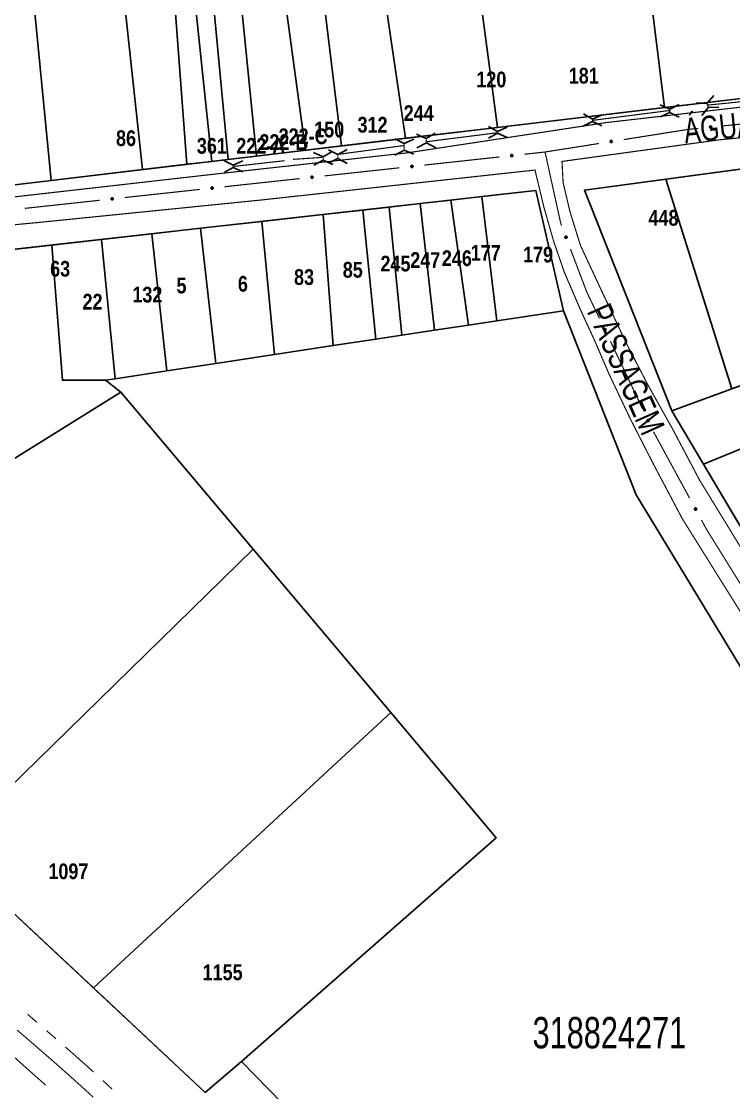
# Model space of a CAD drawing. Extents: x 203591 to 208218, y 4854879 to 4857795.
# Drawn here: x 204374.2 to 204487.6, y 4855585.4 to 4855756 of the extents above; entities that cross this region are included whole.
import ezdxf
from ezdxf.enums import TextEntityAlignment as Align

# ---------------------------------------------------------------- set-up
doc = ezdxf.new("R2010")
doc.units = 0
doc.header["$LTSCALE"] = 1.5
doc.header["$MEASUREMENT"] = 0
for name, pattern in [('PHANTOMX2', [5, 2.5, -0.5, 0.5, -0.5, 0.5, -0.5]), ('TRACO_05', [11, 7, -1, 0.5, -1, 0.5, -1]), ('TRACO_25', [8, 3, -1, 1, -1, 1, -1])]:
    doc.linetypes.add(name, pattern=pattern)
for name, color, linetype in [('CD-MALHA-LOTES', 40, 'CONTINUOUS'), ('CD_TXT_QUADRA', 7, 'CONTINUOUS'), ('HD-VALAS-DRENOS', 170, 'CONTINUOUS'), ('RU-QUADRAS', 210, 'CONTINUOUS'), ('SV-EIXO-ROD-ESTR', 7, 'CONTINUOUS'), ('SV-EIXO-RUA-N-PAV', 6, 'CONTINUOUS'), ('SV-ESTIVAS', 7, 'CONTINUOUS'), ('SV-FX-DOM-FED', 20, 'CONTINUOUS'), ('SV-ROD-ESTADUAIS', 20, 'CONTINUOUS'), ('SV-RUA-NAO-PAV-S-GUIA-C-GUIA', 7, 'PHANTOMX2'), ('SV-TXT-RUA-N-PAV-S-GUIA-C-GUIA', 7, 'CONTINUOUS'), ('Th_NmrPorta', 7, 'CONTINUOUS')]:
    doc.layers.add(name, color=color, linetype=linetype)
doc.styles.add('ARIAL', font='ARIAL.TTF')
doc.styles.get("Standard").update_dxf_attribs({"font": 'swisscbo.ttf'})

# ---------------------------------------------------------------- blocks, each defined once
blk = doc.blocks.new('COD045', base_point=(204631.98, 4855888.34))
at = {"layer": 'SV-ESTIVAS'}
blk.add_lwpolyline([(204632.728538, 4855886.842924), (204631.98, 4855888.34), (204632.728538, 4855889.842924)], dxfattribs=at)

msp = doc.modelspace()

# ---------------------------------------------------------------- linework, layer by layer
at = {"layer": 'CD-MALHA-LOTES', "linetype": 'Continuous', "flags": 128}
for points in [[(204476.64, 4855742.24), (204466.33, 4855825.36)], [(204450.06, 4855739.08), (204445.03, 4855776.72)], [(204435.41, 4855737.34), (204430, 4855774.27)], [(204425.21, 4855736.13), (204420.75, 4855772.77)], [(204411.68, 4855734.52), (204408.03, 4855770.71)], [(204419.49, 4855735.45), (204414.52, 4855771.76)], [(204400.58, 4855733.2), (204397.86, 4855769.31)], [(204404.54, 4855733.67), (204400.77, 4855769.66)], [(204407.16, 4855733.98), (204403.74, 4855770.01)], [(204378.98, 4855730.64), (204375.45, 4855766.66)], [(204393.51, 4855732.36), (204389.65, 4855768.34)], [(204495.69, 4855744.5), (204476.64, 4855742.24)], [(204476.64, 4855742.24), (204450.06, 4855739.08)], [(204450.06, 4855739.08), (204435.41, 4855737.34)], [(204425.21, 4855736.13), (204419.49, 4855735.45)], [(204435.41, 4855737.34), (204425.21, 4855736.13)], [(204411.68, 4855734.52), (204407.16, 4855733.98)], [(204419.49, 4855735.45), (204411.68, 4855734.52)], [(204400.58, 4855733.2), (204393.51, 4855732.36)], [(204404.54, 4855733.67), (204400.58, 4855733.2)], [(204407.16, 4855733.98), (204404.54, 4855733.67)], [(204476.84, 4855730.82), (204491.4, 4855732.78)], [(204378.98, 4855730.64), (204353.02, 4855727.55), (204349.23, 4855731.53)], [(204393.51, 4855732.36), (204378.98, 4855730.64)], [(204477.8, 4855693.96), (204463.87, 4855729.07), (204476.84, 4855730.82)], [(204476.84, 4855730.82), (204487.38, 4855697.42)], [(204437.73, 4855726.95), (204442.6, 4855727.5)], [(204442.6, 4855727.5), (204447.57, 4855728.05)], [(204445.43, 4855707.59), (204442.6, 4855727.5)], [(204447.57, 4855728.05), (204456.15, 4855729.02), (204460.54, 4855709.88)], [(204449.91, 4855708.27), (204447.57, 4855728.05)], [(204422.27, 4855725.21), (204428.61, 4855725.92)], [(204428.61, 4855725.92), (204432.79, 4855726.39)], [(204430.68, 4855705.35), (204428.61, 4855725.92)], [(204432.79, 4855726.39), (204437.73, 4855726.95)], [(204434.82, 4855705.98), (204432.79, 4855726.39)], [(204440.01, 4855706.77), (204437.73, 4855726.95)], [(204402.72, 4855723.01), (204412.51, 4855724.11)], [(204412.51, 4855724.11), (204422.27, 4855725.21)], [(204414.52, 4855702.9), (204412.51, 4855724.11)], [(204423.88, 4855704.32), (204422.27, 4855725.21)], [(204395.01, 4855722.14), (204402.72, 4855723.01)], [(204405.19, 4855701.49), (204402.72, 4855723.01)], [(204379.06, 4855720.35), (204386.98, 4855721.24)], [(204386.98, 4855721.24), (204395.01, 4855722.14)], [(204389.14, 4855699.06), (204386.98, 4855721.24)], [(204397.37, 4855700.3), (204395.01, 4855722.14)], [(204367.18, 4855719.01), (204379.06, 4855720.35)], [(204387.59, 4855698.82), (204380.75, 4855698.82), (204379.06, 4855720.35)], [(204460.54, 4855709.88), (204449.91, 4855708.27)], [(204460.54, 4855709.88), (204472.13, 4855680.56), (204525.15, 4855593.13)], [(204445.43, 4855707.59), (204440.01, 4855706.77)], [(204449.91, 4855708.27), (204445.43, 4855707.59)], [(204430.68, 4855705.35), (204423.88, 4855704.32)], [(204434.82, 4855705.98), (204430.68, 4855705.35)], [(204440.01, 4855706.77), (204434.82, 4855705.98)], [(204423.88, 4855704.32), (204414.52, 4855702.9)], [(204414.52, 4855702.9), (204405.19, 4855701.49)], [(204389.14, 4855699.06), (204397.37, 4855700.3)], [(204405.19, 4855701.49), (204397.37, 4855700.3)], [(204487.38, 4855697.42), (204498.62, 4855701.49)], [(204387.59, 4855698.82), (204389.14, 4855699.06)], [(204390.05, 4855696.89), (204387.59, 4855698.82)], [(204390.05, 4855696.89), (204369.57, 4855684.16)], [(204411.12, 4855671.9), (204390.05, 4855696.89)], [(204477.8, 4855693.96), (204487.38, 4855697.42)], [(204482.85, 4855685.43), (204477.8, 4855693.96)], [(204482.85, 4855685.43), (204500.65, 4855692.72)], [(204488.31, 4855676.22), (204482.85, 4855685.43)], [(204362.14, 4855624.03), (204411.12, 4855671.9)], [(204433.04, 4855645.89), (204411.12, 4855671.9)], [(204385.68, 4855602.03), (204433.04, 4855645.89)], [(204409.28, 4855590.32), (204449.83, 4855625.96), (204433.04, 4855645.89)], [(204385.68, 4855602.03), (204362.14, 4855624.03)], [(204409.28, 4855590.32), (204403.48, 4855585.4), (204385.68, 4855602.03)], [(204454.05, 4855542.74), (204439.3, 4855563.81), (204437.19, 4855561.7), (204409.28, 4855590.32)]]:
    msp.add_lwpolyline(points, dxfattribs=at)
at = {"layer": 'HD-VALAS-DRENOS', "linetype": 'TRACO_05', "const_width": 0.18, "flags": 128}
for points in [[(204483.41, 4855742.62), (204495.56, 4855743.85)], [(204477.59, 4855741.79), (204465.24, 4855740.21)], [(204449.97, 4855738.22), (204438.8, 4855736.81)], [(204435.16, 4855736.19), (204424.69, 4855734.79)], [(204422.08, 4855734.3), (204417.47, 4855733.99)], [(204416.17, 4855733.78), (204408.06, 4855732.87)]]:
    msp.add_lwpolyline(points, dxfattribs=at)
at = {"layer": 'RU-QUADRAS', "color": 6, "linetype": 'Continuous'}
for points in [[(204623.07, 4855760.36), (204583.54, 4855754.94), (204353.02, 4855727.55), (204349.23, 4855731.53), (204328.47, 4855729.35), (204320.23, 4855778.16)], [(204495.15, 4855664.67), (204477.8, 4855693.96), (204463.87, 4855729.07), (204509.22, 4855735.18)]]:
    msp.add_lwpolyline(points, dxfattribs=at)
msp.add_lwpolyline([(204491.62, 4855470.4), (204485.12, 4855481.46), (204492.52, 4855486.1, -0.010500238), (204454.05, 4855542.74), (204439.3, 4855563.81), (204437.19, 4855561.7), (204409.28, 4855590.32), (204403.48, 4855585.4), (204362.14, 4855624.03), (204357.39, 4855619.11), (204322.46, 4855650.71), (204310.34, 4855660.2), (204335.62, 4855709.18), (204334.39, 4855715.33), (204456.15, 4855729.02), (204460.54, 4855709.88), (204472.13, 4855680.56), (204525.15, 4855593.13, -0.0253272203)], format="xyb", dxfattribs=at)
at = {"layer": 'SV-EIXO-ROD-ESTR', "const_width": 0.18, "flags": 128}
msp.add_lwpolyline([(204378.078572, 4855586.556908), (204369.118654, 4855594.539381)], dxfattribs=at)
at = {"layer": 'SV-EIXO-RUA-N-PAV', "const_width": 0.18, "flags": 128}
for points in [[(204485.973902, 4855739.324744), (204497.914053, 4855740.521735)], [(204470.130066, 4855737.136566), (204480.007731, 4855738.69597)], [(204480.007731, 4855738.69597), (204480.54, 4855738.78)], [(204480.54, 4855738.78), (204481.993851, 4855738.925747)], [(204457.61, 4855735.16), (204466.179, 4855736.512804)], [(204438.397594, 4855733.078141), (204450.327757, 4855734.370896)], [(204454.304478, 4855734.801814), (204457.287019, 4855735.125003)], [(204457.287019, 4855735.125003), (204457.61, 4855735.16)], [(204457.61, 4855735.16), (204459.972218, 4855724.416633)], [(204422.49071, 4855731.354468), (204434.420873, 4855732.647223)], [(204406.583826, 4855729.630795), (204418.513989, 4855730.92355)], [(204390.676943, 4855727.907122), (204402.607106, 4855729.199877)], [(204374.770059, 4855726.183449), (204386.700222, 4855727.476204)], [(204459.972218, 4855724.416633), (204460.11, 4855723.79)], [(204460.11, 4855723.79), (204460.237117, 4855723.454902)], [(204461.655837, 4855719.714951), (204464.138597, 4855713.170037)], [(204464.138597, 4855713.170037), (204464.26, 4855712.85)], [(204464.26, 4855712.85), (204466.275536, 4855708.650967)], [(204468.00646, 4855705.044875), (204469.737384, 4855701.438783)], [(204469.737384, 4855701.438783), (204470.14, 4855700.6)], [(204470.14, 4855700.6), (204473.153437, 4855694.204818)], [(204474.884677, 4855690.599693), (204480.613843, 4855680.055659)], [(204482.523565, 4855676.540981), (204483.000996, 4855675.662312)], [(204483.000996, 4855675.662312), (204483.35, 4855675.02)], [(204483.35, 4855675.02), (204488.768628, 4855666.297)]]:
    msp.add_lwpolyline(points, dxfattribs=at)
at = {"layer": 'SV-EIXO-RUA-N-PAV', "flags": 128}
for points in [[(204483.829932, 4855739.220445), (204483.860354, 4855739.258741), (204483.894331, 4855739.285433), (204483.929077, 4855739.29954), (204483.963032, 4855739.303999), (204483.998283, 4855739.304648), (204484.033967, 4855739.297462), (204484.071807, 4855739.280713), (204484.110437, 4855739.250465), (204484.135493, 4855739.213862), (204484.151145, 4855739.180537), (204484.157833, 4855739.145399), (204484.157891, 4855739.111144), (204484.1492, 4855739.074323), (204484.131852, 4855739.036143), (204484.100497, 4855738.998035), (204484.067007, 4855738.972095), (204484.033041, 4855738.959333), (204483.997673, 4855738.952833), (204483.961677, 4855738.952601), (204483.926688, 4855738.959857), (204483.888277, 4855738.977393), (204483.851075, 4855739.008839), (204483.824822, 4855739.041945), (204483.811587, 4855739.075724), (204483.805971, 4855739.110688), (204483.80489, 4855739.146036), (204483.81062, 4855739.182208), (204483.829932, 4855739.220445)], [(204467.995444, 4855736.911013), (204468.023649, 4855736.95097), (204468.056059, 4855736.979543), (204468.089951, 4855736.995595), (204468.123598, 4855737.00197), (204468.158756, 4855737.004615), (204468.194791, 4855736.999461), (204468.233518, 4855736.984882), (204468.273799, 4855736.95687), (204468.300888, 4855736.921745), (204468.318402, 4855736.88936), (204468.32707, 4855736.854657), (204468.329067, 4855736.82046), (204468.322475, 4855736.783207), (204468.307318, 4855736.744105), (204468.278171, 4855736.704282), (204468.246204, 4855736.676487), (204468.213015, 4855736.661822), (204468.178072, 4855736.653329), (204468.142146, 4855736.651059), (204468.106803, 4855736.656322), (204468.067461, 4855736.671655), (204468.028538, 4855736.700943), (204468.000452, 4855736.73251), (204467.985324, 4855736.765484), (204467.977738, 4855736.800074), (204467.974656, 4855736.835305), (204467.978329, 4855736.871743), (204467.995444, 4855736.911013)], [(204452.161414, 4855734.680316), (204452.191528, 4855734.718854), (204452.225289, 4855734.745819), (204452.259921, 4855734.760203), (204452.293839, 4855734.764935), (204452.329084, 4855734.765867), (204452.364825, 4855734.758967), (204452.402797, 4855734.742522), (204452.441669, 4855734.712586), (204452.467018, 4855734.676185), (204452.482937, 4855734.642986), (204452.489907, 4855734.607903), (204452.490239, 4855734.573649), (204452.481844, 4855734.53676), (204452.464803, 4855734.498442), (204452.433755, 4855734.460084), (204452.400474, 4855734.433876), (204452.366611, 4855734.420842), (204452.331297, 4855734.414058), (204452.295303, 4855734.413537), (204452.260258, 4855734.420512), (204452.221708, 4855734.43774), (204452.184254, 4855734.468886), (204452.157736, 4855734.501781), (204452.14423, 4855734.535452), (204452.138334, 4855734.57037), (204452.136969, 4855734.605708), (204452.142409, 4855734.641925), (204452.161414, 4855734.680316)], [(204436.25453, 4855732.956643), (204436.284644, 4855732.995182), (204436.318405, 4855733.022146), (204436.353037, 4855733.03653), (204436.386955, 4855733.041262), (204436.4222, 4855733.042194), (204436.457941, 4855733.035294), (204436.495914, 4855733.018849), (204436.534785, 4855732.988913), (204436.560134, 4855732.952512), (204436.576053, 4855732.919313), (204436.583023, 4855732.88423), (204436.583355, 4855732.849976), (204436.57496, 4855732.813087), (204436.557919, 4855732.774769), (204436.526871, 4855732.736411), (204436.49359, 4855732.710203), (204436.459728, 4855732.697169), (204436.424413, 4855732.690385), (204436.388419, 4855732.689864), (204436.353374, 4855732.69684), (204436.314824, 4855732.714067), (204436.27737, 4855732.745213), (204436.250852, 4855732.778108), (204436.237346, 4855732.811779), (204436.23145, 4855732.846697), (204436.230085, 4855732.882035), (204436.235526, 4855732.918252), (204436.25453, 4855732.956643)], [(204420.347647, 4855731.23297), (204420.37776, 4855731.271509), (204420.411522, 4855731.298473), (204420.446154, 4855731.312857), (204420.480071, 4855731.317589), (204420.515316, 4855731.318521), (204420.551057, 4855731.311621), (204420.58903, 4855731.295176), (204420.627901, 4855731.26524), (204420.65325, 4855731.228839), (204420.669169, 4855731.19564), (204420.676139, 4855731.160557), (204420.676471, 4855731.126304), (204420.668077, 4855731.089414), (204420.651035, 4855731.051096), (204420.619987, 4855731.012738), (204420.586707, 4855730.98653), (204420.552844, 4855730.973496), (204420.517529, 4855730.966712), (204420.481536, 4855730.966191), (204420.44649, 4855730.973167), (204420.40794, 4855730.990394), (204420.370487, 4855731.02154), (204420.343969, 4855731.054435), (204420.330463, 4855731.088106), (204420.324567, 4855731.123024), (204420.323202, 4855731.158363), (204420.328642, 4855731.194579), (204420.347647, 4855731.23297)], [(204404.440763, 4855729.509297), (204404.470876, 4855729.547836), (204404.504638, 4855729.5748), (204404.53927, 4855729.589184), (204404.573188, 4855729.593916), (204404.608432, 4855729.594848), (204404.644173, 4855729.587948), (204404.682146, 4855729.571503), (204404.721017, 4855729.541567), (204404.746366, 4855729.505166), (204404.762285, 4855729.471967), (204404.769256, 4855729.436884), (204404.769588, 4855729.402631), (204404.761193, 4855729.365741), (204404.744152, 4855729.327423), (204404.713103, 4855729.289065), (204404.679823, 4855729.262857), (204404.64596, 4855729.249823), (204404.610645, 4855729.243039), (204404.574652, 4855729.242518), (204404.539607, 4855729.249494), (204404.501056, 4855729.266721), (204404.463603, 4855729.297867), (204404.437085, 4855729.330762), (204404.423579, 4855729.364433), (204404.417683, 4855729.399351), (204404.416318, 4855729.43469), (204404.421758, 4855729.470906), (204404.440763, 4855729.509297)], [(204388.533879, 4855727.785624), (204388.563992, 4855727.824163), (204388.597754, 4855727.851127), (204388.632386, 4855727.865511), (204388.666304, 4855727.870243), (204388.701548, 4855727.871175), (204388.73729, 4855727.864275), (204388.775262, 4855727.84783), (204388.814134, 4855727.817894), (204388.839483, 4855727.781493), (204388.855402, 4855727.748294), (204388.862372, 4855727.713211), (204388.862704, 4855727.678958), (204388.854309, 4855727.642069), (204388.837268, 4855727.60375), (204388.806219, 4855727.565392), (204388.772939, 4855727.539184), (204388.739076, 4855727.52615), (204388.703762, 4855727.519366), (204388.667768, 4855727.518845), (204388.632723, 4855727.525821), (204388.594172, 4855727.543048), (204388.556719, 4855727.574194), (204388.530201, 4855727.607089), (204388.516695, 4855727.64076), (204388.510799, 4855727.675678), (204388.509434, 4855727.711017), (204388.514874, 4855727.747233), (204388.533879, 4855727.785624)], [(204460.99844, 4855721.75831), (204461.043321, 4855721.738875), (204461.07792, 4855721.712994), (204461.100564, 4855721.683102), (204461.113686, 4855721.651469), (204461.123466, 4855721.617596), (204461.125792, 4855721.581269), (204461.119442, 4855721.540379), (204461.100262, 4855721.49522), (204461.07142, 4855721.461519), (204461.043302, 4855721.437751), (204461.011106, 4855721.422169), (204460.97804, 4855721.413219), (204460.940226, 4855721.412051), (204460.89885, 4855721.418891), (204460.853908, 4855721.439276), (204460.820163, 4855721.464882), (204460.799019, 4855721.49437), (204460.783559, 4855721.526837), (204460.773989, 4855721.561539), (204460.771911, 4855721.597211), (204460.778873, 4855721.638858), (204460.799581, 4855721.682949), (204460.824735, 4855721.716898), (204460.853918, 4855721.73845), (204460.886225, 4855721.752951), (204460.920081, 4855721.763173), (204460.9565, 4855721.767031), (204460.99844, 4855721.75831)], [(204467.178063, 4855707.025088), (204467.224431, 4855707.009531), (204467.261101, 4855706.986678), (204467.2862, 4855706.958816), (204467.301959, 4855706.928411), (204467.314578, 4855706.895489), (204467.319977, 4855706.859491), (204467.31712, 4855706.818209), (204467.30184, 4855706.771586), (204467.275962, 4855706.73556), (204467.249962, 4855706.709491), (204467.219203, 4855706.691233), (204467.187017, 4855706.679511), (204467.149438, 4855706.675139), (204467.107631, 4855706.678443), (204467.061121, 4855706.694942), (204467.025325, 4855706.717592), (204467.001756, 4855706.745179), (204466.983596, 4855706.776218), (204466.971116, 4855706.809982), (204466.96602, 4855706.84535), (204466.969422, 4855706.887437), (204466.986315, 4855706.933126), (204467.008498, 4855706.969087), (204467.035747, 4855706.993037), (204467.066708, 4855707.010227), (204467.099574, 4855707.023285), (204467.135534, 4855707.030219), (204467.178063, 4855707.025088)], [(204474.044278, 4855692.572506), (204474.090533, 4855692.556617), (204474.127038, 4855692.533502), (204474.151937, 4855692.50546), (204474.167477, 4855692.474943), (204474.17986, 4855692.441932), (204474.185001, 4855692.405896), (204474.181847, 4855692.364635), (204474.166234, 4855692.318123), (204474.140097, 4855692.282283), (204474.113911, 4855692.256402), (204474.083023, 4855692.238365), (204474.050752, 4855692.226874), (204474.013143, 4855692.222772), (204473.971361, 4855692.226376), (204473.924971, 4855692.243207), (204473.889338, 4855692.266114), (204473.865967, 4855692.29387), (204473.848031, 4855692.325038), (204473.835793, 4855692.358891), (204473.830951, 4855692.394294), (204473.834655, 4855692.436356), (204473.851875, 4855692.481922), (204473.874316, 4855692.517723), (204473.901736, 4855692.541477), (204473.932819, 4855692.558445), (204473.965778, 4855692.571267), (204474.001787, 4855692.577943), (204474.044278, 4855692.572506)], [(204481.596831, 4855678.477124), (204481.643922, 4855678.463913), (204481.681692, 4855678.44293), (204481.708158, 4855678.416362), (204481.725423, 4855678.386787), (204481.739678, 4855678.35454), (204481.746877, 4855678.318858), (204481.746095, 4855678.277485), (204481.733175, 4855678.230153), (204481.709137, 4855678.192874), (204481.684478, 4855678.165534), (204481.654675, 4855678.145755), (204481.623117, 4855678.132432), (204481.585805, 4855678.126179), (204481.543885, 4855678.127381), (204481.496606, 4855678.141525), (204481.459718, 4855678.16235), (204481.434794, 4855678.18872), (204481.4151, 4855678.218808), (204481.400941, 4855678.251903), (204481.394076, 4855678.286971), (204481.395362, 4855678.329175), (204481.40994, 4855678.375655), (204481.430291, 4855678.412683), (204481.456304, 4855678.437971), (204481.486362, 4855678.456693), (204481.518531, 4855678.471384), (204481.554099, 4855678.480115), (204481.596831, 4855678.477124)]]:
    msp.add_lwpolyline(points, close=True, dxfattribs=at)
for points in [[(204483.80489, 4855739.146036), (204484.135493, 4855739.213862)], [(204483.805971, 4855739.110688), (204484.151145, 4855739.180537)], [(204483.809089, 4855739.12983), (204484.138191, 4855739.198478)], [(204483.81062, 4855739.182208), (204484.110437, 4855739.250465)], [(204483.811407, 4855739.093036), (204484.153, 4855739.160193)], [(204483.811587, 4855739.075724), (204484.157833, 4855739.145399)], [(204483.812475, 4855739.164454), (204484.11836, 4855739.232145)], [(204483.821292, 4855739.199621), (204484.087803, 4855739.263366)], [(204483.821734, 4855739.058415), (204484.154909, 4855739.127471)], [(204483.824822, 4855739.041945), (204484.157891, 4855739.111144)], [(204483.829932, 4855739.220445), (204484.071807, 4855739.280713)], [(204483.840208, 4855739.024612), (204484.148944, 4855739.091218)], [(204483.847351, 4855739.240632), (204484.045571, 4855739.287931)], [(204483.851075, 4855739.008839), (204484.1492, 4855739.074323)], [(204483.860354, 4855739.258741), (204484.033967, 4855739.297462)], [(204483.873344, 4855738.995021), (204484.137548, 4855739.05442)], [(204483.879657, 4855739.274041), (204484.007415, 4855739.29919)], [(204483.888277, 4855738.977393), (204484.131852, 4855739.036143)], [(204483.894331, 4855739.285433), (204483.998283, 4855739.304648)], [(204483.912725, 4855738.971542), (204484.108502, 4855739.015853)], [(204483.926688, 4855738.959857), (204484.100497, 4855738.998035)], [(204483.948437, 4855738.957294), (204484.077417, 4855738.983938)], [(204483.961677, 4855738.952601), (204484.067007, 4855738.972095)], [(204467.974656, 4855736.835305), (204468.300888, 4855736.921745)], [(204467.977738, 4855736.800074), (204468.318402, 4855736.88936)], [(204467.978329, 4855736.871743), (204468.273799, 4855736.95687)], [(204467.979767, 4855736.819362), (204468.304453, 4855736.906538)], [(204467.981187, 4855736.854122), (204468.282747, 4855736.939028)], [(204467.984164, 4855736.782758), (204468.321406, 4855736.869153)], [(204467.985324, 4855736.765484), (204468.32707, 4855736.854657)], [(204467.987998, 4855736.889733), (204468.25047, 4855736.968468)], [(204467.995444, 4855736.911013), (204468.233518, 4855736.984882)], [(204467.996436, 4855736.748779), (204468.325165, 4855736.836593)], [(204468.000452, 4855736.73251), (204468.329067, 4855736.82046)], [(204468.011692, 4855736.932153), (204468.206915, 4855736.990602)], [(204468.016795, 4855736.716076), (204468.321263, 4855736.80006)], [(204468.023649, 4855736.95097), (204468.194791, 4855736.999461)], [(204468.028538, 4855736.700943), (204468.322475, 4855736.783207)], [(204468.042054, 4855736.967338), (204468.168183, 4855736.999683)], [(204468.051554, 4855736.688409), (204468.311969, 4855736.762675)], [(204468.056059, 4855736.979543), (204468.158756, 4855737.004615)], [(204468.067461, 4855736.671655), (204468.307318, 4855736.744105)], [(204468.092201, 4855736.667198), (204468.285154, 4855736.722525)], [(204468.106803, 4855736.656322), (204468.278171, 4855736.704282)], [(204468.128663, 4855736.654995), (204468.255926, 4855736.688901)], [(204468.142146, 4855736.651059), (204468.246204, 4855736.676487)], [(204452.136969, 4855734.605708), (204452.467018, 4855734.676185)], [(204452.138334, 4855734.57037), (204452.482937, 4855734.642986)], [(204452.141299, 4855734.589536), (204452.46984, 4855734.660822)], [(204452.142409, 4855734.641925), (204452.441669, 4855734.712586)], [(204452.143912, 4855734.552762), (204452.484955, 4855734.622657)], [(204452.14423, 4855734.535452), (204452.489907, 4855734.607903)], [(204452.144407, 4855734.624186), (204452.449739, 4855734.694329)], [(204452.152941, 4855734.659423), (204452.418932, 4855734.725304)], [(204452.154516, 4855734.518226), (204452.487127, 4855734.589953)], [(204452.157736, 4855734.501781), (204452.490239, 4855734.573649)], [(204452.161414, 4855734.680316), (204452.402797, 4855734.742522)], [(204452.173261, 4855734.484571), (204452.481452, 4855734.553652)], [(204452.17867, 4855734.700642), (204452.376504, 4855734.749529)], [(204452.184254, 4855734.468886), (204452.481844, 4855734.53676)], [(204452.191528, 4855734.718854), (204452.364825, 4855734.758967)], [(204452.206634, 4855734.455247), (204452.470352, 4855734.516764)], [(204452.210707, 4855734.734308), (204452.338259, 4855734.760483)], [(204452.221708, 4855734.43774), (204452.464803, 4855734.498442)], [(204452.225289, 4855734.745819), (204452.329084, 4855734.765867)], [(204452.246201, 4855734.432085), (204452.441616, 4855734.477965)], [(204452.260258, 4855734.420512), (204452.433755, 4855734.460084)], [(204452.282027, 4855734.418124), (204452.410789, 4855734.445802)], [(204452.295303, 4855734.413537), (204452.400474, 4855734.433876)], [(204436.230085, 4855732.882035), (204436.560134, 4855732.952512)], [(204436.23145, 4855732.846697), (204436.576053, 4855732.919313)], [(204436.234415, 4855732.865863), (204436.562956, 4855732.937149)], [(204436.235526, 4855732.918252), (204436.534785, 4855732.988913)], [(204436.237028, 4855732.829089), (204436.578071, 4855732.898984)], [(204436.237346, 4855732.811779), (204436.583023, 4855732.88423)], [(204436.237523, 4855732.900513), (204436.542855, 4855732.970656)], [(204436.246057, 4855732.93575), (204436.512048, 4855733.001631)], [(204436.247633, 4855732.794553), (204436.580243, 4855732.86628)], [(204436.250852, 4855732.778108), (204436.583355, 4855732.849976)], [(204436.25453, 4855732.956643), (204436.495914, 4855733.018849)], [(204436.266377, 4855732.760898), (204436.574569, 4855732.829979)], [(204436.271786, 4855732.976969), (204436.46962, 4855733.025856)], [(204436.27737, 4855732.745213), (204436.57496, 4855732.813087)], [(204436.284644, 4855732.995182), (204436.457941, 4855733.035294)], [(204436.29975, 4855732.731575), (204436.563468, 4855732.793091)], [(204436.303823, 4855733.010635), (204436.431376, 4855733.03681)], [(204436.314824, 4855732.714067), (204436.557919, 4855732.774769)], [(204436.318405, 4855733.022146), (204436.4222, 4855733.042194)], [(204436.339317, 4855732.708412), (204436.534732, 4855732.754292)], [(204436.353374, 4855732.69684), (204436.526871, 4855732.736411)], [(204436.375143, 4855732.694451), (204436.503905, 4855732.722129)], [(204436.388419, 4855732.689864), (204436.49359, 4855732.710203)], [(204420.323202, 4855731.158363), (204420.65325, 4855731.228839)], [(204420.324567, 4855731.123024), (204420.669169, 4855731.19564)], [(204420.327532, 4855731.14219), (204420.656072, 4855731.213476)], [(204420.328642, 4855731.194579), (204420.627901, 4855731.26524)], [(204420.330144, 4855731.105416), (204420.671188, 4855731.175312)], [(204420.330463, 4855731.088106), (204420.676139, 4855731.160557)], [(204420.330639, 4855731.17684), (204420.635971, 4855731.246984)], [(204420.339174, 4855731.212077), (204420.605164, 4855731.277958)], [(204420.340749, 4855731.07088), (204420.673359, 4855731.142607)], [(204420.343969, 4855731.054435), (204420.676471, 4855731.126304)], [(204420.347647, 4855731.23297), (204420.58903, 4855731.295176)], [(204420.359493, 4855731.037225), (204420.667685, 4855731.106306)], [(204420.364903, 4855731.253296), (204420.562737, 4855731.302183)], [(204420.370487, 4855731.02154), (204420.668077, 4855731.089414)], [(204420.37776, 4855731.271509), (204420.551057, 4855731.311621)], [(204420.392866, 4855731.007902), (204420.656585, 4855731.069418)], [(204420.39694, 4855731.286963), (204420.524492, 4855731.313137)], [(204420.40794, 4855730.990394), (204420.651035, 4855731.051096)], [(204420.411522, 4855731.298473), (204420.515316, 4855731.318521)], [(204420.432434, 4855730.984739), (204420.627849, 4855731.030619)], [(204420.44649, 4855730.973167), (204420.619987, 4855731.012738)], [(204420.468259, 4855730.970778), (204420.597021, 4855730.998456)], [(204420.481536, 4855730.966191), (204420.586707, 4855730.98653)], [(204404.416318, 4855729.43469), (204404.746366, 4855729.505166)], [(204404.417683, 4855729.399351), (204404.762285, 4855729.471967)], [(204404.420648, 4855729.418517), (204404.749188, 4855729.489803)], [(204404.421758, 4855729.470906), (204404.721017, 4855729.541567)], [(204404.42326, 4855729.381743), (204404.764304, 4855729.451639)], [(204404.423579, 4855729.364433), (204404.769256, 4855729.436884)], [(204404.423756, 4855729.453167), (204404.729087, 4855729.523311)], [(204404.43229, 4855729.488405), (204404.698281, 4855729.554285)], [(204404.433865, 4855729.347207), (204404.766475, 4855729.418934)], [(204404.437085, 4855729.330762), (204404.769588, 4855729.402631)], [(204404.440763, 4855729.509297), (204404.682146, 4855729.571503)], [(204404.452609, 4855729.313553), (204404.760801, 4855729.382633)], [(204404.458019, 4855729.529623), (204404.655853, 4855729.57851)], [(204404.463603, 4855729.297867), (204404.761193, 4855729.365741)], [(204404.470876, 4855729.547836), (204404.644173, 4855729.587948)], [(204404.485982, 4855729.284229), (204404.749701, 4855729.345745)], [(204404.490056, 4855729.56329), (204404.617608, 4855729.589464)], [(204404.501056, 4855729.266721), (204404.744152, 4855729.327423)], [(204404.504638, 4855729.5748), (204404.608432, 4855729.594848)], [(204404.52555, 4855729.261066), (204404.720965, 4855729.306946)], [(204404.539607, 4855729.249494), (204404.713103, 4855729.289065)], [(204404.561375, 4855729.247105), (204404.690137, 4855729.274783)], [(204404.574652, 4855729.242518), (204404.679823, 4855729.262857)], [(204388.509434, 4855727.711017), (204388.839483, 4855727.781493)], [(204388.510799, 4855727.675678), (204388.855402, 4855727.748294)], [(204388.513764, 4855727.694844), (204388.842304, 4855727.76613)], [(204388.514874, 4855727.747233), (204388.814134, 4855727.817894)], [(204388.516376, 4855727.65807), (204388.85742, 4855727.727966)], [(204388.516695, 4855727.64076), (204388.862372, 4855727.713211)], [(204388.516872, 4855727.729494), (204388.822203, 4855727.799638)], [(204388.525406, 4855727.764732), (204388.791397, 4855727.830612)], [(204388.526981, 4855727.623534), (204388.859591, 4855727.695261)], [(204388.530201, 4855727.607089), (204388.862704, 4855727.678958)], [(204388.533879, 4855727.785624), (204388.775262, 4855727.84783)], [(204388.545726, 4855727.58988), (204388.853917, 4855727.658961)], [(204388.551135, 4855727.80595), (204388.748969, 4855727.854837)], [(204388.556719, 4855727.574194), (204388.854309, 4855727.642069)], [(204388.563992, 4855727.824163), (204388.73729, 4855727.864275)], [(204388.579098, 4855727.560556), (204388.842817, 4855727.622072)], [(204388.583172, 4855727.839617), (204388.710724, 4855727.865791)], [(204388.594172, 4855727.543048), (204388.837268, 4855727.60375)], [(204388.597754, 4855727.851127), (204388.701548, 4855727.871175)], [(204388.618666, 4855727.537393), (204388.814081, 4855727.583273)], [(204388.632723, 4855727.525821), (204388.806219, 4855727.565392)], [(204388.654492, 4855727.523432), (204388.783253, 4855727.55111)], [(204388.667768, 4855727.518845), (204388.772939, 4855727.539184)], [(204460.771911, 4855721.597211), (204460.853908, 4855721.439276)], [(204460.773989, 4855721.561539), (204460.820163, 4855721.464882)], [(204460.775083, 4855721.575543), (204460.834302, 4855721.457904)], [(204460.778873, 4855721.638858), (204460.89885, 4855721.418891)], [(204460.77957, 4855721.61373), (204460.873194, 4855721.436172)], [(204460.792019, 4855721.657856), (204460.91798, 4855721.418136)], [(204460.799581, 4855721.682949), (204460.940226, 4855721.412051)], [(204460.811991, 4855721.697539), (204460.956475, 4855721.416685)], [(204460.824735, 4855721.716898), (204460.97804, 4855721.413219)], [(204460.839838, 4855721.724156), (204460.993034, 4855721.420338)], [(204460.853918, 4855721.73845), (204461.011106, 4855721.422169)], [(204460.87059, 4855721.743118), (204461.024137, 4855721.430677)], [(204460.886225, 4855721.752951), (204461.043302, 4855721.437751)], [(204460.905521, 4855721.75491), (204461.057264, 4855721.454919)], [(204460.920081, 4855721.763173), (204461.07142, 4855721.461519)], [(204460.939836, 4855721.76063), (204461.084627, 4855721.482812)], [(204460.9565, 4855721.767031), (204461.100262, 4855721.49522)], [(204460.976087, 4855721.761247), (204461.106843, 4855721.520427)], [(204460.99844, 4855721.75831), (204461.119442, 4855721.540379)], [(204461.022457, 4855721.74673), (204461.1196, 4855721.567589)], [(204461.043321, 4855721.738875), (204461.125792, 4855721.581269)], [(204461.063108, 4855721.724206), (204461.120567, 4855721.60736)], [(204461.07792, 4855721.712994), (204461.123466, 4855721.617596)], [(204466.997443, 4855706.948716), (204467.165235, 4855706.681135)], [(204467.008498, 4855706.969087), (204467.187017, 4855706.679511)], [(204467.022931, 4855706.9776), (204467.201352, 4855706.687876)], [(204467.035747, 4855706.993037), (204467.219203, 4855706.691233)], [(204467.051963, 4855706.999103), (204467.231466, 4855706.700817)], [(204467.066708, 4855707.010227), (204467.249962, 4855706.709491)], [(204467.085767, 4855707.013816), (204467.262416, 4855706.727782)], [(204467.099574, 4855707.023285), (204467.275962, 4855706.73556)], [(204467.119473, 4855707.022427), (204467.287315, 4855706.757896)], [(204467.135534, 4855707.030219), (204467.30184, 4855706.771586)], [(204467.155541, 4855707.026117), (204467.306259, 4855706.797261)], [(204467.178063, 4855707.025088), (204467.31712, 4855706.818209)], [(204467.202976, 4855707.015587), (204467.314968, 4855706.845335)], [(204467.224431, 4855707.009531), (204467.319977, 4855706.859491)], [(204467.245391, 4855706.996594), (204467.312557, 4855706.885044)], [(204467.261101, 4855706.986678), (204467.314578, 4855706.895489)], [(204466.96602, 4855706.84535), (204467.061121, 4855706.694942)], [(204466.969422, 4855706.887437), (204467.107631, 4855706.678443)], [(204466.971019, 4855706.824029), (204467.040006, 4855706.711839)], [(204466.971116, 4855706.809982), (204467.025325, 4855706.717592)], [(204466.972249, 4855706.862458), (204467.080601, 4855706.693485)], [(204466.980909, 4855706.907482), (204467.126756, 4855706.679314)], [(204466.986315, 4855706.933126), (204467.149438, 4855706.675139)], [(204473.830951, 4855692.394294), (204473.924971, 4855692.243207)], [(204473.834655, 4855692.436356), (204473.971361, 4855692.226376)], [(204473.835793, 4855692.358891), (204473.889338, 4855692.266114)], [(204473.835797, 4855692.372937), (204473.903977, 4855692.260256)], [(204473.837303, 4855692.411357), (204473.944439, 4855692.241611)], [(204473.846286, 4855692.456318), (204473.990492, 4855692.227109)], [(204473.851875, 4855692.481922), (204474.013143, 4855692.222772)], [(204473.863114, 4855692.497433), (204474.028983, 4855692.228654)], [(204473.874316, 4855692.517723), (204474.050752, 4855692.226874)], [(204473.888809, 4855692.526133), (204474.065147, 4855692.235136)], [(204473.901736, 4855692.541477), (204474.083023, 4855692.238365)], [(204473.917994, 4855692.547427), (204474.095353, 4855692.247861)], [(204473.932819, 4855692.558445), (204474.113911, 4855692.256402)], [(204473.951904, 4855692.561897), (204474.126497, 4855692.274603)], [(204473.965778, 4855692.571267), (204474.140097, 4855692.282283)], [(204473.985671, 4855692.570266), (204474.15161, 4855692.304538)], [(204474.001787, 4855692.577943), (204474.166234, 4855692.318123)], [(204474.021764, 4855692.573697), (204474.170836, 4855692.343765)], [(204474.044278, 4855692.572506), (204474.181847, 4855692.364635)], [(204474.069122, 4855692.562827), (204474.17989, 4855692.391776)], [(204474.090533, 4855692.556617), (204474.185001, 4855692.405896)], [(204474.1114, 4855692.54353), (204474.177764, 4855692.431501)], [(204474.127038, 4855692.533502), (204474.17986, 4855692.441932)], [(204481.394076, 4855678.286971), (204481.496606, 4855678.141525)], [(204481.395362, 4855678.329175), (204481.543885, 4855678.127381)], [(204481.399439, 4855678.30437), (204481.516134, 4855678.141048)], [(204481.400139, 4855678.265927), (204481.474669, 4855678.157341)], [(204481.400941, 4855678.251903), (204481.459718, 4855678.16235)], [(204481.405828, 4855678.349772), (204481.562942, 4855678.129211)], [(204481.40994, 4855678.375655), (204481.585805, 4855678.126179)], [(204481.420271, 4855678.391784), (204481.601281, 4855678.13296)], [(204481.430291, 4855678.412683), (204481.623117, 4855678.132432)], [(204481.444278, 4855678.421911), (204481.637015, 4855678.141506)], [(204481.456304, 4855678.437971), (204481.654675, 4855678.145755)], [(204481.472194, 4855678.444844), (204481.666441, 4855678.155942)], [(204481.486362, 4855678.456693), (204481.684478, 4855678.165534)], [(204481.505217, 4855678.461234), (204481.695999, 4855678.184426)], [(204481.518531, 4855678.471384), (204481.709137, 4855678.192874)], [(204481.538449, 4855678.471526), (204481.719355, 4855678.215752)], [(204481.554099, 4855678.480115), (204481.733175, 4855678.230153)], [(204481.574286, 4855678.477022), (204481.7363, 4855678.256018)], [(204481.596831, 4855678.477124), (204481.746095, 4855678.277485)], [(204481.622189, 4855678.468886), (204481.742585, 4855678.304468)], [(204481.643922, 4855678.463913), (204481.746877, 4855678.318858)], [(204481.665505, 4855678.452045), (204481.738185, 4855678.344006)], [(204481.681692, 4855678.44293), (204481.739678, 4855678.35454)]]:
    msp.add_lwpolyline(points, dxfattribs=at)
at = {"layer": 'SV-ESTIVAS', "linetype": 'Continuous', "const_width": 0.18, "flags": 128}
for points in [[(204483.63, 4855742.31), (204483.37, 4855742.88)], [(204477.46, 4855741.46), (204477.46, 4855741.97)], [(204465.16, 4855740.03), (204465.17, 4855740.4)], [(204450.05, 4855738.18), (204450.06, 4855738.44)], [(204435.16, 4855735.47), (204435.18, 4855736.5)], [(204438.71, 4855736.6), (204438.68, 4855737.32)], [(204422.28, 4855733.87), (204422.27, 4855734.41)], [(204424.61, 4855734.11), (204424.62, 4855734.78)], [(204407.96, 4855732.7), (204407.96, 4855733.05)]]:
    msp.add_lwpolyline(points, dxfattribs=at)
at = {"layer": 'SV-FX-DOM-FED', "const_width": 0.18, "flags": 128}
for points in [[(204375.194515, 4855597.854071), (204375.495534, 4855597.593327)], [(204375.495534, 4855597.593327), (204375.950874, 4855597.199915)], [(204375.950874, 4855597.199915), (204376.630601, 4855596.612636)], [(204376.630601, 4855596.612636), (204376.707589, 4855596.54617)], [(204378.221281, 4855595.238983), (204378.900998, 4855594.651589)], [(204378.900998, 4855594.651589), (204379.733537, 4855593.930137)], [(204381.240985, 4855592.615758), (204381.994211, 4855591.957997)], [(204381.994211, 4855591.957997), (204382.294244, 4855591.69599)], [(204382.294244, 4855591.69599), (204384.240988, 4855589.97005)], [(204384.240988, 4855589.97005), (204384.32, 4855589.9)], [(204384.32, 4855589.9), (204384.984876, 4855589.301749)], [(204384.984876, 4855589.301749), (204385.435121, 4855588.896621)], [(204385.435121, 4855588.896621), (204385.72678, 4855588.631247)], [(204387.202761, 4855587.281637), (204387.648778, 4855586.87131)], [(204387.648778, 4855586.87131), (204388.66947, 4855585.921954)]]:
    msp.add_lwpolyline(points, dxfattribs=at)
at = {"layer": 'SV-ROD-ESTADUAIS', "const_width": 0.18, "flags": 128}
msp.add_lwpolyline([(204373.525705, 4855595.343524), (204374.660653, 4855594.362697), (204375.795865, 4855593.382183), (204376.930491, 4855592.40101), (204378.063682, 4855591.418207), (204380.322358, 4855589.443831), (204382.31, 4855587.68), (204383.424781, 4855586.676227), (204384.534052, 4855585.666264), (204385.637794, 4855584.650183)], dxfattribs=at)
at = {"layer": 'SV-RUA-NAO-PAV-S-GUIA-C-GUIA', "linetype": 'TRACO_25', "const_width": 0.18, "flags": 128}
for points in [[(204637.11, 4855893.57), (204593.06, 4855886.67), (204544.88, 4855879.12), (204478.93, 4855868.79), (204466.05, 4855866.92), (204459.62, 4855865.05), (204454.57, 4855863.39), (204448.41, 4855861.33), (204442.94, 4855859.19), (204436.93, 4855857.04), (204430.92, 4855854.47), (204424.2, 4855851.81), (204417.19, 4855849.6), (204408.28, 4855847.36), (204403.02, 4855846.14), (204395.12, 4855844.57), (204367.34, 4855840.09), (204343.66, 4855835.87), (204317.34, 4855831.9), (204314.08, 4855830.73), (204311.96, 4855829.39), (204310.31, 4855826.66), (204310.14, 4855822.99), (204317.73, 4855783.46), (204342.63, 4855785.8), (204371.25, 4855790.07), (204401.35, 4855795.11), (204439.43, 4855800.78), (204439.73, 4855797.88), (204401.96, 4855792.67), (204371.56, 4855787.64), (204342.2, 4855783.22), (204318.05, 4855779.95), (204325.39, 4855739.12), (204328.67, 4855723.23), (204361.89, 4855726.74), (204405.46, 4855731.69), (204435.71, 4855735.03), (204467.29, 4855739.84), (204489.74, 4855742.41), (204521.62, 4855745.22), (204561.49, 4855748.63), (204600, 4855752.77), (204624.57, 4855755.45), (204637.11, 4855756.7)], [(204637.11, 4855514.32), (204627.68, 4855512.47), (204603.28, 4855506.32), (204587.47, 4855502.46), (204572.56, 4855498.5), (204560.94, 4855538.29), (204556.91, 4855550.58), (204553.06, 4855560.32), (204550.08, 4855568.62), (204545.7, 4855576.98), (204541.72, 4855584.73), (204530.83, 4855602.7), (204510.59, 4855635.71), (204499.22, 4855655.12), (204482.25, 4855682.85), (204477.85, 4855691.18), (204473.99, 4855698.07), (204470.57, 4855704.67), (204466.76, 4855712.74), (204463.25, 4855720.28), (204461.58, 4855725.66), (204460.49, 4855730.27), (204460.31, 4855733.66), (204485.35, 4855737.1), (204517.23, 4855740.16), (204562.28, 4855744.67), (204603.26, 4855748.84), (204609.61, 4855728.7), (204619.97, 4855697.96), (204625.91, 4855681.58), (204629.37, 4855672.23), (204632.85, 4855663.67), (204635.51, 4855654.93), (204637.11, 4855649.02)], [(204305.76, 4855651.74), (204314.29, 4855668.03), (204317.75, 4855675.84), (204321.59, 4855684.8), (204324.74, 4855693.27), (204327.4, 4855701.17), (204329.66, 4855708.27), (204332.39, 4855714.39), (204335.61, 4855718.46), (204340, 4855720.3), (204344.22, 4855720.89), (204376.65, 4855723.91), (204412.34, 4855727.51), (204456.01, 4855732.29), (204457.44, 4855726.33), (204458.99, 4855720.91), (204460.69, 4855715.99), (204463.21, 4855710.13), (204465.5, 4855705.14), (204467.82, 4855699.76), (204471.19, 4855692.67), (204474.84, 4855685.51), (204479.43, 4855676.82), (204493.64, 4855654.05), (204508.54, 4855630.54), (204514.29, 4855621.01), (204520.28, 4855611.02), (204526.92, 4855599.24), (204532.95, 4855588.36), (204538.82, 4855577.59), (204544.11, 4855568.08), (204548.82, 4855556.32), (204552.98, 4855545.9), (204556.46, 4855535.71), (204563.19, 4855513.33), (204571.09, 4855487.01), (204577, 4855466.78), (204578.99, 4855460.24), (204581.04, 4855454.14), (204583.67, 4855448.45), (204586.13, 4855443.49), (204586.07, 4855443.51), (204594.33, 4855419.95), (204594.69, 4855414.6), (204593.88, 4855410.64), (204592, 4855407.78), (204588.1, 4855406.08), (204576.82, 4855403.65), (204563.33, 4855401.21), (204535.63, 4855395.97)]]:
    msp.add_lwpolyline(points, dxfattribs=at)

# ---------------------------------------------------------------- block references
at = {"layer": 'SV-ESTIVAS'}
for p, rotation in [((204483.37, 4855742.88, 14.07), 112), ((204483.63, 4855742.31, 14.07), 295), ((204465.17, 4855740.4, 14.1), 87), ((204477.46, 4855741.97, 14.1), 91), ((204477.46, 4855741.46, 14.1), 269), ((204465.16, 4855740.03, 14.1), 271), ((204438.68, 4855737.32, 14.1), 93.00000000000001), ((204450.05, 4855738.18, 14.1), 272), ((204450.06, 4855738.44, 14.1), 87.99999999999999), ((204435.18, 4855736.5, 14.1), 89), ((204438.71, 4855736.6, 14.1), 270), ((204422.27, 4855734.41, 14.07), 93.00000000000001), ((204424.62, 4855734.78, 14.07), 91), ((204435.16, 4855735.47, 14.1), 273), ((204407.96, 4855733.05, 14.03), 89), ((204407.96, 4855732.7, 14.03), 272), ((204422.28, 4855733.87, 14.07), 272), ((204424.61, 4855734.11, 14.07), 269)]:
    msp.add_blockref('COD045', p, dxfattribs=dict(at, rotation=rotation))

# ---------------------------------------------------------------- texts
at = {"layer": 'CD_TXT_QUADRA', "style": 'ARIAL', "width": 0.7}
msp.add_text('318824271', height=5, dxfattribs=at).set_placement((204455.62, 4855592.41))
at = {"layer": 'SV-TXT-RUA-N-PAV-S-GUIA-C-GUIA', "style": 'ARIAL', "width": 0.7}
for s, rotation, p in [('ÁGUAS', 6, (204479.92, 4855736.53)), ('PASSAGEM', 294, (204464.21, 4855709.79))]:
    msp.add_text(s, height=4, rotation=rotation, dxfattribs=at).set_placement(p)
at = {"layer": 'Th_NmrPorta', "color": 1}
for s, p in [('120', (204446.670366, 4855746.709086)), ('181', (204461.380366, 4855747.319086)), ('244', (204435.100366, 4855741.349086)), ('150', (204420.850366, 4855738.739086)), ('312', (204427.750366, 4855739.509086)), ('86', (204389.290366, 4855737.359086)), ('222-B', (204412.120366, 4855736.749086)), ('222-C', (204415.180366, 4855737.669086)), ('361', (204402.160366, 4855736.139086)), ('222-A', (204408.440366, 4855736.139086)), ('448', (204474.080366, 4855724.679086)), ('247', (204436.145142, 4855717.958822)), ('246', (204441.175142, 4855718.248822)), ('177', (204445.775142, 4855719.108822)), ('179', (204454.105142, 4855718.818822)), ('63', (204378.800366, 4855716.569086)), ('85', (204425.399086, 4855716.399634)), ('245', (204431.405142, 4855717.388822)), ('83', (204417.639086, 4855715.249634)), ('5', (204398.924558, 4855713.891)), ('6', (204408.694558, 4855714.171)), ('22', (204383.960059, 4855711.323905)), ('132', (204391.894558, 4855712.451)), ('1097', (204378.520366, 4855620.609086)), ('1155', (204403.080366, 4855604.519086))]:
    msp.add_text(s, height=2.5, dxfattribs=at).set_placement(p, align=Align.MIDDLE_LEFT)

doc.saveas('drawing.dxf')
